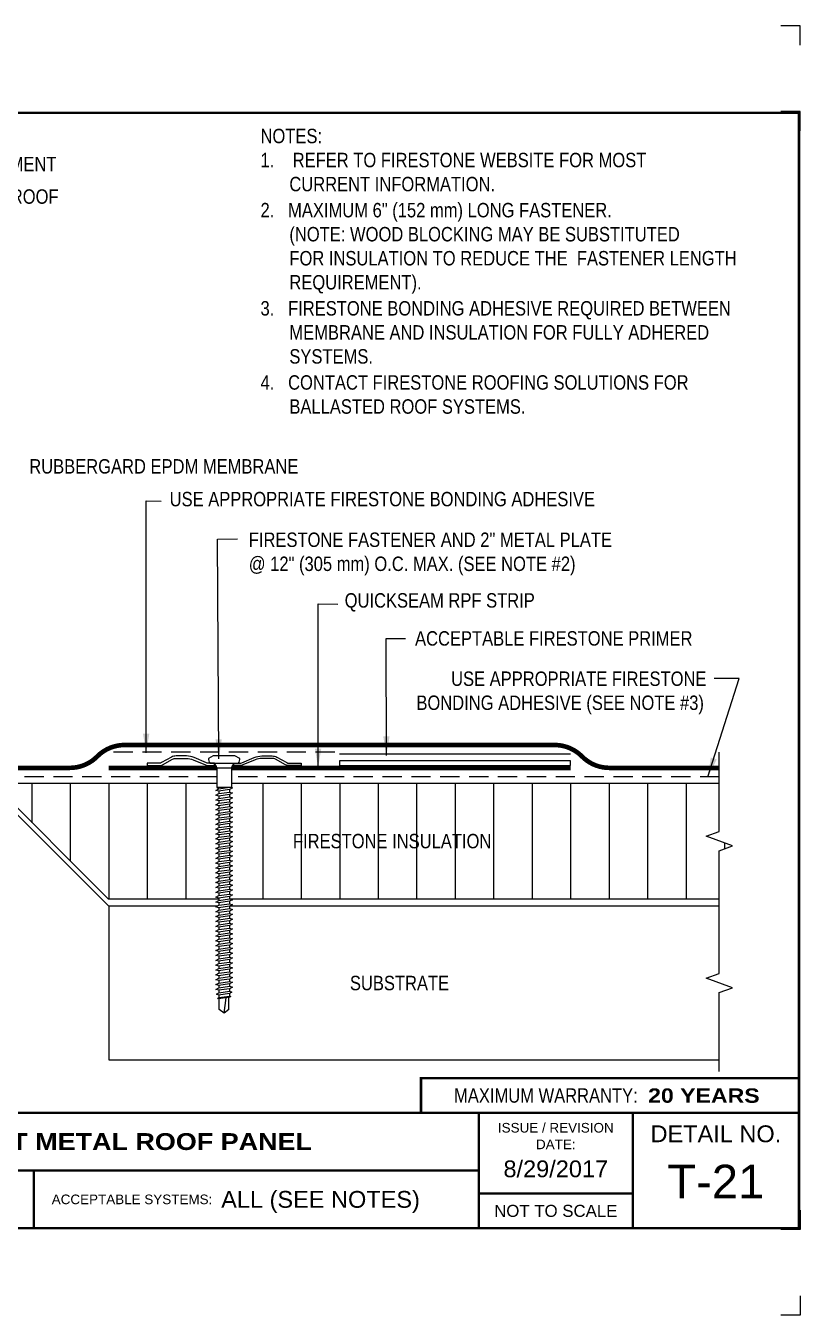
# Model space of a CAD drawing. Header units: inches. Extents: x 233.4 to 253.5, y -129.7 to -112.9.
# Drawn here: x 243.42 to 253.48, y -129.65 to -112.89 of the extents above; entities that cross this region are included whole.
import ezdxf
from ezdxf.enums import TextEntityAlignment as Align

# ---------------------------------------------------------------- set-up
doc = ezdxf.new("R2010")
doc.units = ezdxf.units.IN
doc.header["$MEASUREMENT"] = 0
doc.linetypes.add('HIDDEN', pattern=[0.375, 0.25, -0.125])
doc.layers.get('0').update_dxf_attribs({"linetype": 'CONTINUOUS'})
doc.layers.get('DEFPOINTS').update_dxf_attribs({"linetype": 'CONTINUOUS'})
for name, color, linetype in [('FSBP-ACCESSORY-FIRESTONE', 7, 'CONTINUOUS'), ('FSBP-ADHESIVE', 1, 'HIDDEN'), ('FSBP-ANNO-NOTE', 7, 'CONTINUOUS'), ('FSBP-INSULATION', 7, 'CONTINUOUS'), ('FSBP-MEMBRANE', 7, 'CONTINUOUS'), ('FSBP-OTHER', 7, 'CONTINUOUS'), ('FSBP-SUBSTRATE-GENERIC', 9, 'CONTINUOUS'), ('FSBP-TTLB', 7, 'CONTINUOUS'), ('FSBP-TTLB-BORDER', 7, 'CONTINUOUS'), ('FSBP-TTLB-TEXT', 7, 'CONTINUOUS')]:
    doc.layers.add(name, color=color, linetype=linetype)
doc.styles.add('FSBP_ARIAL', font='arial.ttf')
doc.styles.add('FSBP_ARIAL_BOLD', font='')
doc.styles.add('FSBP_ARIAL_NAR', font='ARIALN.TTF')
doc.styles.get('FSBP_ARIAL_BOLD').set_extended_font_data('Arial Black')
doc.linetypes.add('ZIGZAG', pattern='A,0.0001,-0.2,[131,ltypeshp.shx,S=0.2,R=0,X=-0.2,Y=0],-0.4,[131,ltypeshp.shx,S=0.2,R=180,X=0.2,Y=0],-0.2', length=0.8001)
doc.dimstyles.new('FSBP-LEADER', dxfattribs={"dimtxt": 0.1875, "dimasz": 0.25, "dimexe": 0.0625, "dimexo": 0.125, "dimgap": 0.125, "dimtad": 0, "dimtih": 1, "dimtoh": 1, "dimdec": 4, "dimzin": 0, "dimdsep": 46, "dimlunit": 4, "dimtxsty": 'FSBP_ARIAL_NAR', "dimcen": 0.09375, "dimclrd": 256, "dimclre": 256, "dimclrt": 256, "dimadec": 0, "dimazin": 0, "dimtfac": 1, "dimtdec": 4, "dimtofl": 0, "dimtmove": 0, "dimatfit": 3, "dimfxl": 0, "dimtolj": 1, "dimtzin": 0, "dimlwd": -1, "dimlwe": -1, "dimarcsym": 0})

# ---------------------------------------------------------------- blocks, each defined once
blk = doc.blocks.new('TTLB-EPDM_1')
at = {"layer": 'DEFPOINTS', "linetype": 'Continuous', "ltscale": 1.75}
for points in [[(20.01562500000003, 13.88083333333333), (20.01562500000003, 14.13083333333333), (19.76562500000003, 14.13083333333333)], [(20.01562500000003, -2.380833333333342), (20.01562500000003, -2.630833333333342), (19.76562500000003, -2.630833333333342)]]:
    blk.add_lwpolyline(points, dxfattribs=at)
at = {"layer": 'DEFPOINTS', "color": 1}
for points in [[(20.015625, 12.765625), (20.015625, 13.015625), (19.765625, 13.015625)], [(20.015625, -1.265625), (20.015625, -1.515625), (19.765625, -1.515625)]]:
    blk.add_lwpolyline(points, dxfattribs=at)
at = {"layer": 'FSBP-TTLB', "const_width": 0.03125}
blk.add_lwpolyline([(15.09028770518938, 0), (20, 0), (20, 0.4512598240669945), (15.09028770518938, 0.4512598240669945)], close=True, dxfattribs=at)
for points in [[(0, 0), (0, -1.5), (20, -1.5), (20, 0), (0, 0)], [(15.84028770518938, 0), (15.84028770518938, -1.5)], [(17.84110496735593, 0), (17.84110496735593, -1.5)], [(20, 0), (20, -1.5)], [(4.825208527206769, -0.75), (15.84028770518938, -0.75)], [(15.84028770518938, -1.048740175933006), (17.84110496735593, -1.048740175933006)]]:
    blk.add_lwpolyline(points, dxfattribs=at)
at = {"layer": 'FSBP-TTLB-BORDER', "const_width": 0.03125}
blk.add_lwpolyline([(20, 0), (20, 13), (0, 13), (0, 0)], dxfattribs=at)
at = {"layer": 'FSBP-TTLB-TEXT', "const_width": 0.03125}
blk.add_lwpolyline([(10.06152282927678, -0.75), (10.06152282927678, -1.5)], dxfattribs=at)
at = {"layer": 'FSBP-TTLB-TEXT', "style": 'FSBP_ARIAL_NAR'}
blk.add_text('MAXIMUM WARRANTY:', height=0.1875, dxfattribs=at).set_placement((17.90516569312837, 0.2256299120335257), align=Align.MIDDLE_RIGHT)
at = {"layer": 'FSBP-TTLB-TEXT', "style": 'FSBP_ARIAL'}
for s, height, p in [('ISSUE / REVISION', 0.125, (16.84069633627263, -0.1938496373466023)), ('DETAIL NO.', 0.21875, (18.92055248367797, -0.2724398367368792)), ('DATE:', 0.125, (16.84069633627263, -0.409973105348854)), ('NOT TO SCALE', 0.15625, (16.84069633627263, -1.274370087966503))]:
    blk.add_text(s, height=height, dxfattribs=at).set_placement(p, align=Align.MIDDLE_CENTER)
blk.add_text('ACCEPTABLE SYSTEMS:', height=0.125, dxfattribs=at).set_placement((10.29281281591562, -1.125), align=Align.MIDDLE_LEFT)
at = {"layer": 'FSBP-TTLB-TEXT'}
for tag, height, style, p in [('MAXIMUM_WARRANTY', 0.1875, 'FSBP_ARIAL_BOLD', (18.03987100774941, 0.2240244307510579)), ('ACCPT_SYSTEMS', 0.21875, 'FSBP_ARIAL', (12.49438170418193, -1.125))]:
    blk.add_attdef(tag, text='', height=height, dxfattribs=dict(at, style=style)).set_placement(p, align=Align.MIDDLE_LEFT)
for tag, height, style, p in [('DETAIL_DESCP_LINE_1', 0.21875, 'FSBP_ARIAL_BOLD', (10.33118450231211, -0.3736318192489421)), ('ISSUE_REV_DATE', 0.21875, 'FSBP_ARIAL', (16.84069633627263, -0.7282559425942452)), ('DETAIL_NUMBER', 0.4375, 'FSBP_ARIAL', (18.91941590748775, -0.8931630692489421))]:
    blk.add_attdef(tag, text='', height=height, dxfattribs=dict(at, style=style)).set_placement(p, align=Align.MIDDLE_CENTER)
blk = doc.blocks.new('FSBP_AP_FASTENER_01')
at = {"layer": 'FSBP-ACCESSORY-FIRESTONE'}
for p, q in [((-0.125, 0.04849224421338505), (-0.09375, -0.01400775578661495)), ((0.09375, -0.01400775578661495), (0.125, 0.04849224421338505)), ((-0.09375, -0.01400775578661495), (-0.09375, -0.264007755786615)), ((-0.09375, -0.01400775578661495), (0.09375, -0.01400775578661495)), ((0.09375, -0.01400775578661495), (0.09375, -0.264007755786615)), ((-0.09375, -0.264007755786615), (-0.0703125, -0.2840970415008996)), ((-0.0703125, -0.3156643085181585), (-0.0703125, -0.3472315755354103)), ((0.0703125, -0.2955750228038667), (0.0703125, -0.3271422898211327)), ((-0.0703125, -0.3787988425526763), (-0.0703125, -0.410366109569928)), ((-0.0703125, -0.4419333765871798), (-0.0703125, -0.4735006436044458)), ((0.0703125, -0.3587095568383845), (0.0703125, -0.3902768238556433)), ((0.0703125, -0.4218440908729022), (0.0703125, -0.453411357890154)), ((0.0703125, -0.4849786249074128), (0.0703125, -0.5165458919246717)), ((-0.0703125, -0.5050679106216975), (-0.0703125, -0.5366351776389564)), ((-0.0703125, -0.5682024446562153), (-0.0703125, -0.599769711673467)), ((-0.0703125, -0.631336978690733), (-0.0703125, -0.6629042457079848)), ((0.0703125, -0.5481131589419235), (0.0703125, -0.5796804259591894)), ((0.0703125, -0.6112476929764412), (0.0703125, -0.6428149599937001)), ((-0.0703125, -0.6944715127252366), (-0.0703125, -0.7260387797425025)), ((-0.0703125, -0.7576060467597543), (-0.0703125, -0.7891733137770132)), ((-0.0703125, -0.820740580794272), (-0.0703125, -0.8523078478115238)), ((0.0703125, -0.674382227010959), (0.0703125, -0.7059494940282107)), ((0.0703125, -0.7375167610454696), (0.0703125, -0.7690840280627285)), ((0.0703125, -0.8006512950799802), (0.0703125, -0.8322185620972462)), ((-0.0703125, -0.8838751148287898), (-0.0703125, -0.9154423818460415)), ((-0.0703125, -0.9470096488632933), (-0.0703125, -0.9785769158805593)), ((0.0703125, -0.863785829114498), (0.0703125, -0.8953530961317568)), ((0.0703125, -0.9269203631490157), (0.0703125, -0.9584876301662675)), ((0.0703125, -0.9900548971835264), (0.0703125, -1.021622164200785)), ((-0.0703125, -1.010144182897811), (-0.0703125, -1.04171144991507)), ((-0.0703125, -1.073278716932329), (-0.0703125, -1.104845983949581)), ((-0.0703125, -1.136413250966847), (-0.0703125, -1.167980517984098)), ((0.0703125, -1.053189431218037), (0.0703125, -1.084756698235303)), ((0.0703125, -1.116323965252555), (0.0703125, -1.147891232269814)), ((-0.0703125, -1.19954778500135), (-0.0703125, -1.231115052018616)), ((-0.0703125, -1.262682319035868), (-0.0703125, -1.294249586053127)), ((-0.0703125, -1.325816853070386), (-0.0703125, -1.357384120087637)), ((0.0703125, -1.179458499287072), (0.0703125, -1.211025766304324)), ((0.0703125, -1.242593033321583), (0.0703125, -1.274160300338842)), ((0.0703125, -1.305727567356094), (0.0703125, -1.33729483437336)), ((-0.0703125, -1.388951387104903), (-0.0703125, -1.420518654122155)), ((-0.0703125, -1.452085921139407), (-0.0703125, -1.483653188156673)), ((0.0703125, -1.368862101390611), (0.0703125, -1.40042936840787)), ((0.0703125, -1.431996635425129), (0.0703125, -1.463563902442381)), ((0.0703125, -1.49513116945964), (0.0703125, -1.526698436476899)), ((-0.0703125, -1.515220455173925), (-0.0703125, -1.546787722191183)), ((-0.0703125, -1.578354989208442), (-0.0703125, -1.609922256225694)), ((-0.0703125, -1.64148952324296), (-0.0703125, -1.673056790260212)), ((0.0703125, -1.558265703494151), (0.0703125, -1.589832970511416)), ((0.0703125, -1.621400237528668), (0.0703125, -1.652967504545927)), ((-0.0703125, -1.704624057277464), (-0.0703125, -1.73619132429473)), ((-0.0703125, -1.767758591311981), (-0.0703125, -1.79932585832924)), ((-0.0703125, -1.830893125346499), (-0.0703125, -1.862460392363751)), ((0.0703125, -1.684534771563186), (0.0703125, -1.716102038580438)), ((0.0703125, -1.747669305597697), (0.0703125, -1.779236572614955)), ((0.0703125, -1.810803839632207), (0.0703125, -1.842371106649473)), ((-0.0703125, -1.894027659381017), (-0.0703125, -1.925594926398269)), ((-0.0703125, -1.95716219341552), (-0.0703125, -1.988729460432786)), ((0.0703125, -1.873938373666725), (0.0703125, -1.905505640683984)), ((0.0703125, -1.937072907701243), (0.0703125, -1.968640174718495)), ((0.0703125, -2.000207441735753), (0.0703125, -2.031774708753012)), ((-0.0703125, -2.020296727450038), (-0.0703125, -2.051863994467297)), ((-0.0703125, -2.083431261484556), (-0.0703125, -2.114998528501808)), ((-0.0703125, -2.146565795519074), (-0.0703125, -2.178133062536325)), ((0.0703125, -2.063341975770264), (0.0703125, -2.09490924278753)), ((0.0703125, -2.126476509804782), (0.0703125, -2.158043776822041)), ((-0.0703125, -2.209700329553577), (-0.0703125, -2.241267596570843)), ((-0.0703125, -2.272834863588095), (-0.0703125, -2.304402130605354)), ((-0.0703125, -2.335969397622613), (-0.0703125, -2.367536664639864)), ((0.0703125, -2.189611043839299), (0.0703125, -2.221178310856551)), ((0.0703125, -2.25274557787381), (0.0703125, -2.284312844891069)), ((0.0703125, -2.315880111908321), (0.0703125, -2.347447378925587)), ((-0.0703125, -2.39910393165713), (-0.0703125, -2.430671198674382)), ((-0.0703125, -2.462238465691634), (-0.0703125, -2.4938057327089)), ((0.0703125, -2.379014645942839), (0.0703125, -2.410581912960097)), ((0.0703125, -2.442149179977356), (0.0703125, -2.473716446994608)), ((0.0703125, -2.505283714011867), (0.0703125, -2.536850981029126)), ((-0.0703125, -2.525372999726152), (-0.0703125, -2.55694026674341)), ((-0.0703125, -2.588507533760669), (-0.0703125, -2.620074800777921)), ((-0.0703125, -2.651642067795187), (-0.0703125, -2.683209334812439)), ((0.0703125, -2.568418248046378), (0.0703125, -2.599985515063644)), ((0.0703125, -2.631552782080895), (0.0703125, -2.663120049098154)), ((-0.0703125, -2.714776601829691), (-0.0703125, -2.746343868846957)), ((-0.0703125, -2.777911135864208), (-0.0703125, -2.809478402881467)), ((-0.0703125, -2.841045669898726), (-0.0703125, -2.872612936915978)), ((0.0703125, -2.694687316115413), (0.0703125, -2.726254583132665)), ((0.0703125, -2.757821850149924), (0.0703125, -2.789389117167183)), ((0.0703125, -2.820956384184434), (0.0703125, -2.8525236512017)), ((-0.0703125, -2.904180203933244), (-0.0703125, -2.935747470950496)), ((-0.0703125, -2.967314737967747), (-0.0703125, -2.998882004985013)), ((-0.0625, -3.154632755786622), (-0.0625, -3.013549567065063)), ((0, -3.201507755786615), (0.02460623630038583, -3.00110581902215)), ((0.0625, -3.154632755786601), (0.0625, -2.995692424207924)), ((0.0703125, -2.884090918218952), (0.0703125, -2.915658185236211)), ((0.0703125, -2.94722545225347), (0.0703125, -2.978792719270722)), ((0, -3.201507755786615), (-0.06250000000001421, -3.154632755786615)), ((0.0625, -3.154632755786615), (0, -3.201507755786615))]:
    blk.add_line(p, q, dxfattribs=at)
blk.add_lwpolyline([(0.1875, 0.04849224421338505, 0.1250000000000271), (0.203125, 0.110992244213385), (0.140625, 0.142242244213385), (-0.140625, 0.142242244213385), (-0.203125, 0.110992244213385, 0.1250000000000271), (-0.1875, 0.04849224421338505)], format="xyb", close=True, dxfattribs=at)
for points in [[(-0.109375, -0.3054610321523867), (-0.0703125, -0.2840970415008996), (0.0703125, -0.264007755786615), (0.109375, -0.2742110321523867), (0.0703125, -0.2955750228038667), (-0.0703125, -0.3156643085181585)], [(-0.109375, -0.3685955661869045), (-0.0703125, -0.3472315755354103), (0.0703125, -0.3271422898211327), (0.109375, -0.3373455661869045), (0.0703125, -0.3587095568383845), (-0.0703125, -0.3787988425526763)], [(-0.109375, -0.431730100221408), (-0.0703125, -0.410366109569928), (0.0703125, -0.3902768238556433), (0.109375, -0.400480100221408), (0.0703125, -0.4218440908729022), (-0.0703125, -0.4419333765871798)], [(-0.109375, -0.4948646342559258), (-0.0703125, -0.4735006436044458), (0.0703125, -0.453411357890154), (0.109375, -0.4636146342559258), (0.0703125, -0.4849786249074128), (-0.0703125, -0.5050679106216975)], [(-0.109375, -0.5579991682904435), (-0.0703125, -0.5366351776389564), (0.0703125, -0.5165458919246717), (0.109375, -0.5267491682904435), (0.0703125, -0.5481131589419235), (-0.0703125, -0.5682024446562153)], [(-0.109375, -0.6211337023249612), (-0.0703125, -0.599769711673467), (0.0703125, -0.5796804259591894), (0.109375, -0.5898837023249612), (0.0703125, -0.6112476929764412), (-0.0703125, -0.631336978690733)], [(-0.109375, -0.6842682363594648), (-0.0703125, -0.6629042457079848), (0.0703125, -0.6428149599937001), (0.109375, -0.6530182363594648), (0.0703125, -0.674382227010959), (-0.0703125, -0.6944715127252366)], [(-0.109375, -0.7474027703939825), (-0.0703125, -0.7260387797425025), (0.0703125, -0.7059494940282107), (0.109375, -0.7161527703939825), (0.0703125, -0.7375167610454696), (-0.0703125, -0.7576060467597543)], [(-0.109375, -0.8105373044285002), (-0.0703125, -0.7891733137770132), (0.0703125, -0.7690840280627285), (0.109375, -0.7792873044285002), (0.0703125, -0.8006512950799802), (-0.0703125, -0.820740580794272)], [(-0.109375, -0.873671838463018), (-0.0703125, -0.8523078478115238), (0.0703125, -0.8322185620972462), (0.109375, -0.842421838463018), (0.0703125, -0.863785829114498), (-0.0703125, -0.8838751148287898)], [(-0.109375, -0.9368063724975215), (-0.0703125, -0.9154423818460415), (0.0703125, -0.8953530961317568), (0.109375, -0.9055563724975215), (0.0703125, -0.9269203631490157), (-0.0703125, -0.9470096488632933)], [(-0.109375, -0.9999409065320393), (-0.0703125, -0.9785769158805593), (0.0703125, -0.9584876301662675), (0.109375, -0.9686909065320393), (0.0703125, -0.9900548971835264), (-0.0703125, -1.010144182897811)], [(-0.109375, -1.063075440566557), (-0.0703125, -1.04171144991507), (0.0703125, -1.021622164200785), (0.109375, -1.031825440566557), (0.0703125, -1.053189431218037), (-0.0703125, -1.073278716932329)], [(-0.109375, -1.126209974601075), (-0.0703125, -1.104845983949581), (0.0703125, -1.084756698235303), (0.109375, -1.094959974601075), (0.0703125, -1.116323965252555), (-0.0703125, -1.136413250966847)], [(-0.109375, -1.189344508635578), (-0.0703125, -1.167980517984098), (0.0703125, -1.147891232269814), (0.109375, -1.158094508635578), (0.0703125, -1.179458499287072), (-0.0703125, -1.19954778500135)], [(-0.109375, -1.252479042670096), (-0.0703125, -1.231115052018616), (0.0703125, -1.211025766304324), (0.109375, -1.221229042670096), (0.0703125, -1.242593033321583), (-0.0703125, -1.262682319035868)], [(-0.109375, -1.315613576704614), (-0.0703125, -1.294249586053127), (0.0703125, -1.274160300338842), (0.109375, -1.284363576704614), (0.0703125, -1.305727567356094), (-0.0703125, -1.325816853070386)], [(-0.109375, -1.378748110739132), (-0.0703125, -1.357384120087637), (0.0703125, -1.33729483437336), (0.109375, -1.347498110739132), (0.0703125, -1.368862101390611), (-0.0703125, -1.388951387104903)], [(-0.109375, -1.441882644773635), (-0.0703125, -1.420518654122155), (0.0703125, -1.40042936840787), (0.109375, -1.410632644773635), (0.0703125, -1.431996635425129), (-0.0703125, -1.452085921139407)], [(-0.109375, -1.505017178808153), (-0.0703125, -1.483653188156673), (0.0703125, -1.463563902442381), (0.109375, -1.473767178808153), (0.0703125, -1.49513116945964), (-0.0703125, -1.515220455173925)], [(-0.109375, -1.568151712842671), (-0.0703125, -1.546787722191183), (0.0703125, -1.526698436476899), (0.109375, -1.536901712842671), (0.0703125, -1.558265703494151), (-0.0703125, -1.578354989208442)], [(-0.109375, -1.631286246877188), (-0.0703125, -1.609922256225694), (0.0703125, -1.589832970511416), (0.109375, -1.600036246877188), (0.0703125, -1.621400237528668), (-0.0703125, -1.64148952324296)], [(-0.109375, -1.694420780911692), (-0.0703125, -1.673056790260212), (0.0703125, -1.652967504545927), (0.109375, -1.663170780911692), (0.0703125, -1.684534771563186), (-0.0703125, -1.704624057277464)], [(-0.109375, -1.75755531494621), (-0.0703125, -1.73619132429473), (0.0703125, -1.716102038580438), (0.109375, -1.72630531494621), (0.0703125, -1.747669305597697), (-0.0703125, -1.767758591311981)], [(-0.109375, -1.820689848980727), (-0.0703125, -1.79932585832924), (0.0703125, -1.779236572614955), (0.109375, -1.789439848980727), (0.0703125, -1.810803839632207), (-0.0703125, -1.830893125346499)], [(-0.109375, -1.883824383015245), (-0.0703125, -1.862460392363751), (0.0703125, -1.842371106649473), (0.109375, -1.852574383015245), (0.0703125, -1.873938373666725), (-0.0703125, -1.894027659381017)], [(-0.109375, -1.946958917049749), (-0.0703125, -1.925594926398269), (0.0703125, -1.905505640683984), (0.109375, -1.915708917049749), (0.0703125, -1.937072907701243), (-0.0703125, -1.95716219341552)], [(-0.109375, -2.010093451084266), (-0.0703125, -1.988729460432786), (0.0703125, -1.968640174718495), (0.109375, -1.978843451084266), (0.0703125, -2.000207441735753), (-0.0703125, -2.020296727450038)], [(-0.109375, -2.073227985118784), (-0.0703125, -2.051863994467297), (0.0703125, -2.031774708753012), (0.109375, -2.041977985118784), (0.0703125, -2.063341975770264), (-0.0703125, -2.083431261484556)], [(-0.109375, -2.136362519153302), (-0.0703125, -2.114998528501808), (0.0703125, -2.09490924278753), (0.109375, -2.105112519153302), (0.0703125, -2.126476509804782), (-0.0703125, -2.146565795519074)], [(-0.109375, -2.199497053187805), (-0.0703125, -2.178133062536325), (0.0703125, -2.158043776822041), (0.109375, -2.168247053187805), (0.0703125, -2.189611043839299), (-0.0703125, -2.209700329553577)], [(-0.109375, -2.262631587222323), (-0.0703125, -2.241267596570843), (0.0703125, -2.221178310856551), (0.109375, -2.231381587222323), (0.0703125, -2.25274557787381), (-0.0703125, -2.272834863588095)], [(-0.109375, -2.325766121256841), (-0.0703125, -2.304402130605354), (0.0703125, -2.284312844891069), (0.109375, -2.294516121256841), (0.0703125, -2.315880111908321), (-0.0703125, -2.335969397622613)], [(-0.109375, -2.388900655291359), (-0.0703125, -2.367536664639864), (0.0703125, -2.347447378925587), (0.109375, -2.357650655291359), (0.0703125, -2.379014645942839), (-0.0703125, -2.39910393165713)], [(-0.109375, -2.452035189325862), (-0.0703125, -2.430671198674382), (0.0703125, -2.410581912960097), (0.109375, -2.420785189325862), (0.0703125, -2.442149179977356), (-0.0703125, -2.462238465691634)], [(-0.109375, -2.51516972336038), (-0.0703125, -2.4938057327089), (0.0703125, -2.473716446994608), (0.109375, -2.48391972336038), (0.0703125, -2.505283714011867), (-0.0703125, -2.525372999726152)], [(-0.109375, -2.578304257394898), (-0.0703125, -2.55694026674341), (0.0703125, -2.536850981029126), (0.109375, -2.547054257394898), (0.0703125, -2.568418248046378), (-0.0703125, -2.588507533760669)], [(-0.109375, -2.641438791429415), (-0.0703125, -2.620074800777921), (0.0703125, -2.599985515063644), (0.109375, -2.610188791429415), (0.0703125, -2.631552782080895), (-0.0703125, -2.651642067795187)], [(-0.109375, -2.704573325463919), (-0.0703125, -2.683209334812439), (0.0703125, -2.663120049098154), (0.109375, -2.673323325463919), (0.0703125, -2.694687316115413), (-0.0703125, -2.714776601829691)], [(-0.109375, -2.767707859498437), (-0.0703125, -2.746343868846957), (0.0703125, -2.726254583132665), (0.109375, -2.736457859498437), (0.0703125, -2.757821850149924), (-0.0703125, -2.777911135864208)], [(-0.109375, -2.830842393532954), (-0.0703125, -2.809478402881467), (0.0703125, -2.789389117167183), (0.109375, -2.799592393532954), (0.0703125, -2.820956384184434), (-0.0703125, -2.841045669898726)], [(-0.109375, -2.893976927567472), (-0.0703125, -2.872612936915978), (0.0703125, -2.8525236512017), (0.109375, -2.862726927567472), (0.0703125, -2.884090918218952), (-0.0703125, -2.904180203933244)], [(-0.099609375, -2.955716372316267), (-0.0703125, -2.935747470950496), (0.0703125, -2.915658185236211), (0.099609375, -2.927256550887698), (0.0703125, -2.94722545225347), (-0.0703125, -2.967314737967747)], [(-0.0849609375, -3.008866455667892), (-0.0703125, -2.998882004985013), (0.0703125, -2.978792719270722), (0.0849609375, -2.984591902096462), (0.0703125, -2.994576352779355), (-0.0703125, -3.014665638493632)]]:
    blk.add_lwpolyline(points, close=True, dxfattribs=at)
blk.add_lwpolyline([(-0.09375, -0.264007755786615), (0.09375, -0.264007755786615)], dxfattribs=at)
blk = doc.blocks.new('FSBP_AP_FASTENER_W_2inPLATE_1')
blk.add_line((-0.125, 0.03125), (0.125, 0.03125))
at = {"layer": 'FSBP-ACCESSORY-FIRESTONE'}
for p, q in [((-0.125, 0), (-0.109375, 0)), ((0.125, 0), (0.1093749999999858, 0))]:
    blk.add_line(p, q, dxfattribs=at)
for points in [[(-1, 0), (-0.8440621258972953, 0, 0.125489241710454), (-0.7991697386460004, 0.01144729003925704), (-0.6692681354566616, 0.08230270996074296, -0.1254892417105026), (-0.6243757482053525, 0.09375), (-0.4888144254886129, 0.09375, -0.1015700823222099), (-0.4026445789244235, 0.07606297531646078), (-0.24285132786963, 0.007580153435810644, 0.1015700823222143), (-0.2059213936278326, 0), (-0.125, 0), (-0.125, 0.03125), (-0.2059213936278326, 0.03125, -0.1015700823222341), (-0.2305413497890356, 0.03630343562389271), (-0.3903346008438291, 0.1047862575045144, 0.1015700823222067), (-0.4888144254886129, 0.125), (-0.6243757482053525, 0.125, 0.1254892417105185), (-0.6842322645404408, 0.109736946614305), (-0.8141338677297654, 0.0388815266928475, -0.1254892417104541), (-0.8440621258972953, 0.03125), (-1, 0.03125)], [(1, 0), (0.8440621258972953, 0, -0.125489241710454), (0.7991697386460004, 0.01144729003925704), (0.6692681354566616, 0.08230270996074296, 0.1254892417105026), (0.6243757482053525, 0.09375), (0.4888144254886129, 0.09375, 0.1015700823222099), (0.4026445789244235, 0.07606297531646078), (0.24285132786963, 0.007580153435810644, -0.1015700823222143), (0.2059213936278326, 0), (0.125, 0), (0.125, 0.03125), (0.2059213936278326, 0.03125, 0.1015700823222341), (0.2305413497890356, 0.03630343562389271), (0.3903346008438291, 0.1047862575045144, -0.1015700823222067), (0.4888144254886129, 0.125), (0.6243757482053525, 0.125, -0.1254892417105185), (0.6842322645404408, 0.109736946614305), (0.8141338677297654, 0.0388815266928475, 0.1254892417104541), (0.8440621258972953, 0.03125), (1, 0.03125)]]:
    blk.add_lwpolyline(points, format="xyb", close=True, dxfattribs=at)
blk.add_blockref('FSBP_AP_FASTENER_01', (0, -0.01724224421337794), dxfattribs=at)
blk = doc.blocks.new('FSBP_QS_RPF_1')
at = {"layer": 'FSBP-ADHESIVE', "linetype": 'ZIGZAG', "ltscale": 0.17}
blk.add_line((3, 0.2762500000000045), (6, 0.2762500000000045), dxfattribs=at)
at = {"layer": 'FSBP-MEMBRANE'}
blk.add_lwpolyline([(3, 0.1225000000000023), (6, 0.1225000000000023), (6, 0.1825000000000045), (3, 0.1825000000000045)], close=True, dxfattribs=at)
at = {"layer": 'FSBP-MEMBRANE', "const_width": 0.06}
for points in [[(0, 0.09250000000000114), (1.405624999999986, 0.09250000000000114)], [(1.594375000000014, 0.09250000000000114), (6, 0.09250000000000114)]]:
    blk.add_lwpolyline(points, dxfattribs=at)
at = {"layer": 'FSBP-ACCESSORY-FIRESTONE'}
blk.add_blockref('FSBP_AP_FASTENER_W_2inPLATE_1', (1.5, 0.1225000000000023), dxfattribs=at)

msp = doc.modelspace()

# ---------------------------------------------------------------- hatches: boundary and pattern name
at = {"layer": 'FSBP-INSULATION'}
h = msp.add_hatch(dxfattribs=at)
h.set_pattern_fill('LINE', color=256, scale=4, angle=90, style=0)
h.set_pattern_definition([(90, (-152.0000000000006, 97.41998611105151), (-0.5, 3.061515884555943e-17), [])])
h.paths.add_polyline_path([(252.427533627857, -122.7417228605161), (246.0890109946398, -122.7417228605161), (246.0890109946398, -122.8832306163027), (246.0655734946398, -122.8832306163027), (246.1046359946398, -122.8934338926684), (246.0655734946398, -122.9147978833198), (246.0655734946398, -122.9463651503372), (246.1046359946398, -122.956568426703), (246.0655734946398, -122.9779324173545), (246.0655734946398, -123.0094996843717), (246.1046359946396, -123.0197029607375), (246.0655734946398, -123.041066951389), (246.0655734946398, -123.0726342184062), (246.1046359946398, -123.082837494772), (246.0655734946398, -123.1042014854235), (246.0655734946398, -123.1357687524407), (246.1046359946398, -123.1459720288065), (246.0655734946398, -123.1673360194581), (246.0655734946398, -123.1989032864753), (246.1046359946398, -123.2091065628411), (246.0655734946398, -123.2304705534926), (246.0655734946398, -123.2620378205097), (246.1046359946398, -123.2722410968755), (246.0655734946398, -123.2936050875271), (246.0655734946398, -123.3251723545443), (246.1046359946398, -123.33537563091), (246.0655734946398, -123.3567396215615), (246.0655734946398, -123.3883068885789), (246.1046359946398, -123.3985101649446), (246.0655734946398, -123.4198741555961), (246.0655734946398, -123.4514414226133), (246.1046359946396, -123.4616446989791), (246.0655734946398, -123.4830086896305), (246.0655734946398, -123.5145759566478), (246.1046359946398, -123.5247792330136), (246.0655734946398, -123.5461432236651), (246.0655734946398, -123.5777104906823), (246.1046359946398, -123.5879137670481), (246.0655734946398, -123.6092777576995), (246.0655734946398, -123.6408450247169), (246.1046359946398, -123.6510483010826), (246.0655734946398, -123.6724122917342), (246.0655734946398, -123.7039795587514), (246.1046359946398, -123.7141828351172), (246.0655734946398, -123.7355468257687), (246.0655734946398, -123.7671140927859), (246.1046359946398, -123.7773173691516), (246.0655734946398, -123.7986813598032), (246.0655734946398, -123.8302486268204), (246.1046359946398, -123.8404519031862), (246.0655734946398, -123.8618158938376), (246.0655734946398, -123.893383160855), (246.1046359946398, -123.9035864372207), (246.0655734946398, -123.9249504278722), (246.0655734946398, -123.9565176948894), (246.1046359946398, -123.9667209712552), (246.0655734946398, -123.9880849619067), (246.0655734946398, -124.019652228924), (246.1046359946398, -124.0298555052898), (246.0655734946398, -124.0512194959412), (246.0655734946398, -124.0827867629585), (246.1046359946398, -124.0929900393242), (246.0655734946398, -124.1143540299757), (246.0655734946398, -124.145921296993), (246.1046359946398, -124.1561245733588), (246.0655734946398, -124.1774885640103), (246.0655734946398, -124.2090558310276), (246.1046359946398, -124.2192591073933), (246.0655734946398, -124.2406230980447), (246.0655734946398, -124.2417228605161), (252.427533627857, -124.241722860516), (252.427533627857, -123.616722860516), (252.5992509665728, -123.554222860516), (252.2558162891411, -123.4292228605161), (252.427533627857, -123.3667228605161)])
h.paths.add_polyline_path([(245.9249484946398, -123.2505598392068), (245.8858859946398, -123.240356562841), (245.9249484946398, -123.2189925721895), (245.9249484946398, -123.1874253051723), (245.8858859946398, -123.1772220288066), (245.9249484946398, -123.1558580381551), (245.9249484946398, -123.1242907711378), (245.8858859946398, -123.114087494772), (245.9249484946398, -123.0927235041204), (245.9249484946398, -123.0611562371032), (245.8858859946396, -123.0509529607375), (245.9249484946398, -123.0295889700861), (245.9249484946398, -122.9980217030688), (245.8858859946398, -122.987818426703), (245.9249484946398, -122.9664544360515), (245.9249484946399, -122.9348871690343), (245.8858859946398, -122.9246838926684), (245.9249484946398, -122.9033199020169), (245.9015109946398, -122.8832306163027), (245.9015109946398, -122.741722860516), (242.9885976595108, -122.741722860516), (244.4885976595108, -124.2417228605161), (245.9019510067546, -124.241722860516), (245.9249484946398, -124.2291451167418), (245.9249484946398, -124.1975778497245), (245.8858859946398, -124.1873745733587), (245.9249484946398, -124.1660105827072), (245.9249484946398, -124.1344433156901), (245.8858859946398, -124.1242400393242), (245.9249484946398, -124.1028760486728), (245.9249484946398, -124.0713087816555), (245.8858859946398, -124.0611055052898), (245.9249484946398, -124.0397415146382), (245.9249484946398, -124.0081742476209), (245.8858859946399, -123.9979709712552), (245.9249484946398, -123.9766069806037), (245.9249484946398, -123.9450397135865), (245.8858859946398, -123.9348364372207), (245.9249484946398, -123.9134724465692), (245.9249484946398, -123.8819051795519), (245.8858859946396, -123.8717019031862), (245.9249484946398, -123.8503379125348), (245.9249484946398, -123.8187706455175), (245.8858859946396, -123.8085673691516), (245.9249484946398, -123.7872033785001), (245.9249484946398, -123.7556361114829), (245.8858859946398, -123.7454328351171), (245.9249484946398, -123.7240688444657), (245.9249484946398, -123.6925015774484), (245.8858859946398, -123.6822983010826), (245.9249484946398, -123.6609343104312), (245.9249484946398, -123.6293670434139), (245.8858859946398, -123.6191637670481), (245.9249484946398, -123.5977997763966), (245.9249484946398, -123.5662325093793), (245.8858859946398, -123.5560292330136), (245.9249484946398, -123.5346652423622), (245.9249484946398, -123.5030979753449), (245.8858859946398, -123.4928946989791), (245.9249484946398, -123.4715307083277), (245.9249484946398, -123.4399634413104), (245.8858859946398, -123.4297601649446), (245.9249484946398, -123.4083961742931), (245.9249484946398, -123.3768289072758), (245.8858859946398, -123.3666256309101), (245.9249484946398, -123.3452616402586), (245.9249484946398, -123.3136943732414), (245.8858859946398, -123.3034910968756), (245.9249484946398, -123.2821271062241)])
h.paths.add_polyline_path([(246.840172157267, -123.6371760494656), (249.5148609362574, -123.6371760494656), (249.5148609362574, -123.3461417725215), (246.840172157267, -123.3461417725215)], flags=24)

# ---------------------------------------------------------------- linework, layer by layer
msp.add_line((252.427533627857, -124.3367745432933), (252.427533627857, -124.2417228605161))
at = {"layer": 'FSBP-ADHESIVE', "linetype": 'HIDDEN'}
msp.add_line((247.4327609946398, -122.3362761427843), (244.4952609946398, -122.3362761427844), dxfattribs=at)
at = {"layer": 'FSBP-ADHESIVE'}
for p, q in [((245.9015109946398, -122.6557456237569), (242.9026204227516, -122.6557456237569)), ((252.427533627857, -122.6557456237569), (246.0890109946398, -122.6557456237569))]:
    msp.add_line(p, q, dxfattribs=at)
at = {"layer": 'FSBP-INSULATION', "linetype": 'Continuous'}
msp.add_lwpolyline([(252.427533627857, -124.2417228605161), (252.427533627857, -123.6167228605161), (252.5992509665729, -123.5542228605161), (252.2558162891411, -123.4292228605161), (252.427533627857, -123.3667228605161), (252.427533627857, -122.3367228605161)], dxfattribs=at)
at = {"layer": 'FSBP-INSULATION'}
for points in [[(245.9015109946398, -122.7417228605161), (242.9885976595108, -122.7417228605161), (244.4885976595108, -124.2417228605161), (245.9249484946398, -124.2417228605161)], [(252.427533627857, -122.7417228605161), (246.0890109946398, -122.7417228605161)], [(246.0655734946398, -124.2417228605161), (252.427533627857, -124.2417228605161)]]:
    msp.add_lwpolyline(points, dxfattribs=at)
at = {"layer": 'FSBP-MEMBRANE', "const_width": 0.06}
msp.add_lwpolyline([(237.0561075461879, -116.6766502257206), (242.8460024027617, -122.4665450822944, 0.1989123673796263), (243.0227790980583, -122.5397683869977), (243.9909119692398, -122.5397683869977, 0.1989123673796705), (244.3444653598331, -122.393321777591), (244.3488143852331, -122.388972752191, -0.1989123673796232), (244.7023677758263, -122.2425261427843), (250.2881542134532, -122.2425261427843, -0.198912367379665), (250.6417076040464, -122.3889727521911), (250.6460566294464, -122.393321777591, 0.1989123673796825), (250.9996100200397, -122.5397683869977), (252.427533627857, -122.5397683869977)], format="xyb", dxfattribs=at)
at = {"layer": 'FSBP-OTHER'}
msp.add_line((244.4952609946398, -124.3367745432933), (236.9456221116274, -116.787135660281), dxfattribs=at)
at = {"layer": 'FSBP-SUBSTRATE-GENERIC'}
msp.add_line((252.427533627857, -126.4860991461514), (252.427533627857, -126.3367745432933), dxfattribs=at)
for points in [[(245.9058632740282, -124.3367745432933), (244.4952609946398, -124.3367745432933), (244.4952609946398, -126.3367745432933), (252.427533627857, -126.3367745432933)], [(252.427533627857, -124.3367745432934), (246.0711233518039, -124.3367745432933)], [(252.427533627857, -126.3367745432933), (252.427533627857, -125.4617745432933), (252.5992509665729, -125.3992745432933), (252.2558162891411, -125.2742745432933), (252.427533627857, -125.2117745432933), (252.427533627857, -124.3367745432933)]]:
    msp.add_lwpolyline(points, dxfattribs=at)

# ---------------------------------------------------------------- block references
msp.add_blockref('TTLB-EPDM_1', (233.4627011304544, -127.0240378368974)).add_auto_attribs({'DETAIL_DESCP_LINE_1': 'TERMINATION AT METAL ROOF PANEL', 'ACCPT_SYSTEMS': 'ALL (SEE NOTES)', 'ISSUE_REV_DATE': '8/29/2017', 'DETAIL_NUMBER': 'T-21', 'MAXIMUM_WARRANTY': '20 YEARS'})
at = {"layer": 'FSBP-MEMBRANE'}
msp.add_blockref('FSBP_QS_RPF_1', (244.4952609946398, -122.6322683869977), dxfattribs=at)

# ---------------------------------------------------------------- texts
at = {"layer": 'FSBP-ANNO-NOTE', "style": 'FSBP_ARIAL_NAR'}
for s, p in [('METAL ROOF PANEL UNDERLAYMENT', (239.8200231683435, -114.6910416564606)), ('RUBBERGARD EPDM MEMBRANE', (243.463893689008, -118.6202762052897)), ('QUICKSEAM RPF STRIP', (247.5608886280785, -120.3628002971061)), ('ACCEPTABLE FIRESTONE PRIMER', (248.4754101582564, -120.8569461129385))]:
    msp.add_text(s, height=0.1875, dxfattribs=at).set_placement(p, align=Align.MIDDLE_LEFT)
for s, p in [('FIRESTONE INSULATION', (248.1775165467622, -123.4917228605161)), ('SUBSTRATE', (248.2735091756206, -125.3367745432933))]:
    msp.add_text(s, height=0.1875, dxfattribs=at).set_placement(p, align=Align.MIDDLE_CENTER)
at = {"layer": 'FSBP-ANNO-NOTE', "char_height": 0.1875, "attachment_point": 1, "style": 'FSBP_ARIAL_NAR'}
for s, width, heights, insert in [('\\A1;NOTES:\\P1.    REFER TO FIRESTONE WEBSITE FOR MOST \\P{\\W6.27837; }CURRENT INFORMATION.\\P{\\H0.08333x;\\W9.4179;        \\W1;\\P}2.   MAXIMUM 6" (152 mm) LONG FASTENER.  \\P{\\W6.27837; }(NOTE: WOOD BLOCKING MAY BE SUBSTITUTED \\P{\\W6.27837; }FOR INSULATION TO REDUCE THE  FASTENER LENGTH \\P{\\W6.27837; }REQUIREMENT).\\P{\\H0.08333x; \\P}3.   FIRESTONE BONDING ADHESIVE REQUIRED BETWEEN \\P{\\W6.27837; }MEMBRANE AND INSULATION FOR FULLY ADHERED \\P{\\W6.27837; }SYSTEMS. {\\A0;\\P\\A1;\\H0.08333x;\\P}4.   CONTACT FIRESTONE ROOFING SOLUTIONS FOR \\P{\\W6.27837; }BALLASTED ROOF SYSTEMS.', 6.202044501722412, [4.125259047590589], (246.4677442006905, -114.2320871754946)), ('1-1/4" HOT DIPPED GALVANIZED ROOF NAILS AT 12" (305 mm) O.C. MAX. ', 4.15705623731526, [0.5999646476935014], (239.8060616521512, -115.01930679062))]:
    msp.add_mtext_dynamic_manual_height_columns(s, width=width, gutter_width=5, heights=heights, dxfattribs=dict(at, insert=insert))
for s, insert, width in [('USE APPROPRIATE FIRESTONE BONDING ADHESIVE', (245.2875934865837, -118.9520987169252), 6.659625123754693), ('FIRESTONE FASTENER AND 2" METAL PLATE @ 12" (305 mm) O.C. MAX. (SEE NOTE #2)', (246.315480742775, -119.4805435417517), 4.739484791535204), ('{\\W8.54896; }USE APPROPRIATE FIRESTONE\\P BONDING ADHESIVE (SEE NOTE #3)', (248.4329912595022, -121.2868682803073), 3.800311330575879)]:
    msp.add_mtext(s, dxfattribs=dict(at, insert=insert, width=width))

# ---------------------------------------------------------------- leaders
at = {"layer": 'FSBP-ANNO-NOTE'}
for points in [[(244.9820979932224, -122.3444475054899), (244.9834932521393, -119.0706145916127), (245.1777948319391, -119.0711166272581)], [(245.9255716868183, -122.420182650579), (245.9076090768459, -119.5655204155958), (246.1690272846636, -119.5634846594971)], [(247.2160235080088, -122.5397683869977), (247.2148914869732, -120.4082160573254), (247.4741044853706, -120.4121924527134)], [(248.1034406382148, -122.378194049731), (248.1004101582564, -120.8569461129384), (248.3504101582564, -120.8569461129384)], [(252.2802795859388, -122.6557456237569), (252.6873469872305, -121.3773703803054), (252.358872483579, -121.3773703803054)]]:
    msp.add_leader(points, dimstyle='FSBP-LEADER', dxfattribs=at)

doc.saveas('drawing.dxf')
